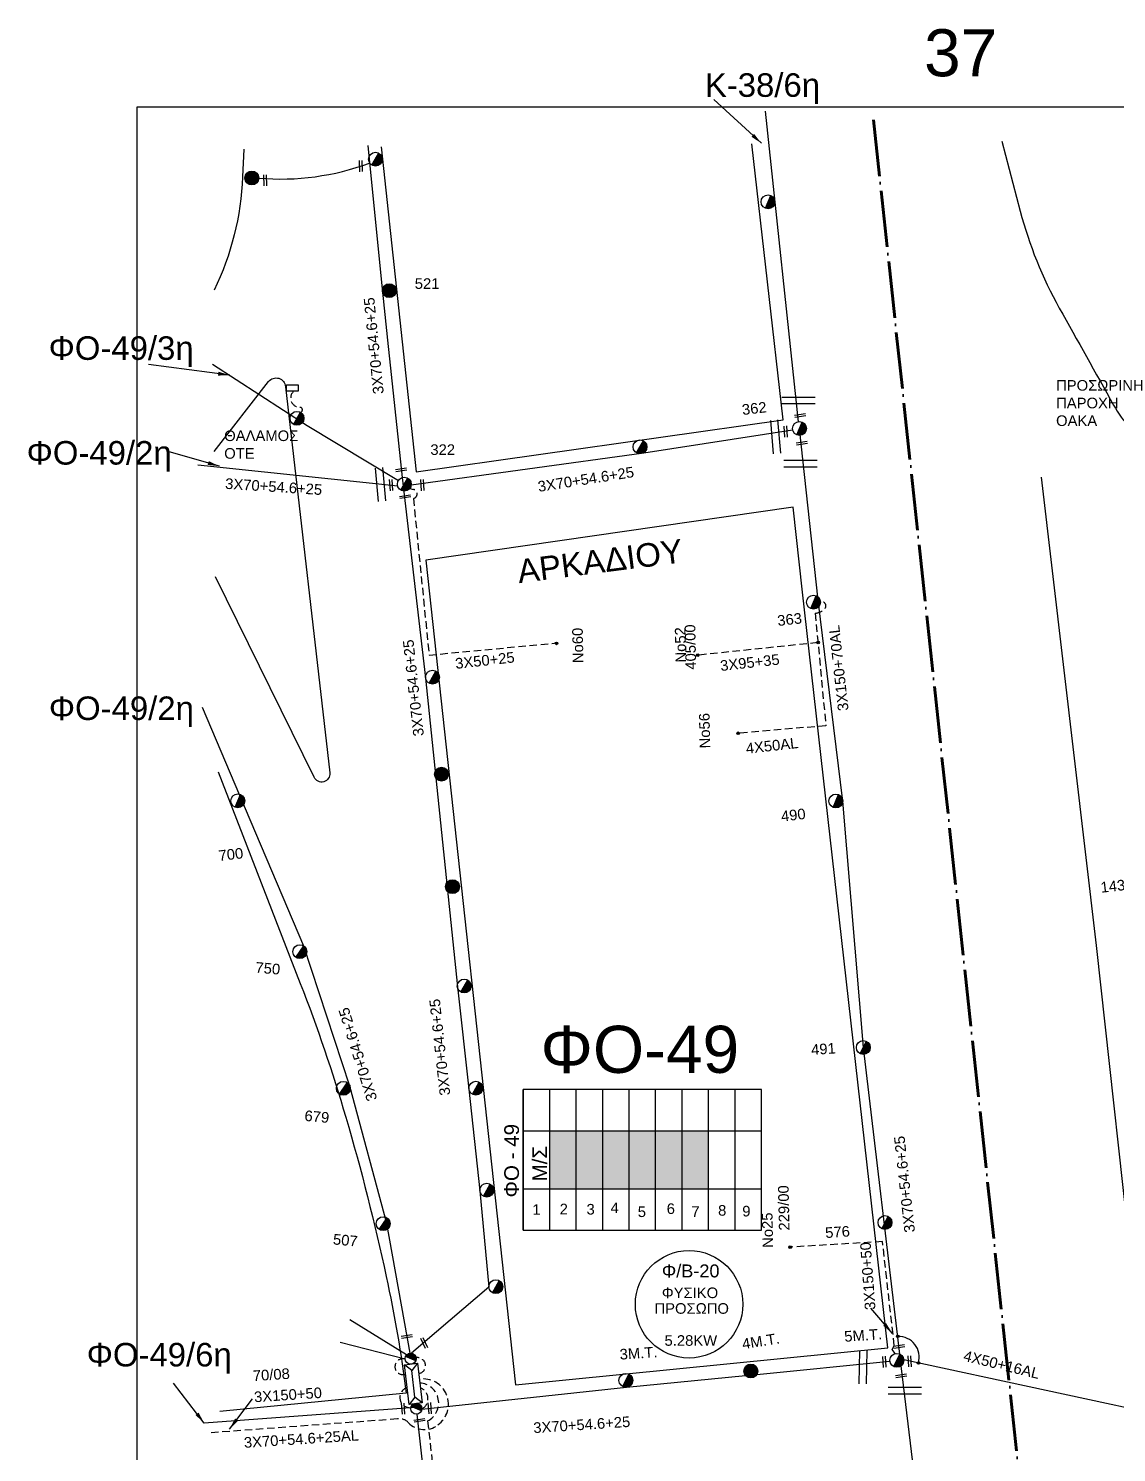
# Model space of a CAD drawing. Header units: millimetres. Extents: x 2999 to 5218, y 1863 to 2903.
# Drawn here: x 2998.7 to 3183.6, y 2660.9 to 2902.8 of the extents above; entities that cross this region are included whole.
import ezdxf
from ezdxf.enums import TextEntityAlignment as Align

# ---------------------------------------------------------------- set-up
doc = ezdxf.new("R2010")
doc.units = ezdxf.units.MM
doc.header["$LTSCALE"] = 0.5
doc.linetypes.add('ACAD_ISO04W100', pattern=[30, 24, -3, 0, -3])
doc.linetypes.add('DASHED', pattern=[19.05, 12.7, -6.35])
for name, color, linetype in [('Άγνωστα', 7, 'Continuous'), ('Ασφαλειοκιβώτια Χ.Τ 9 αναχωρήσεων', 7, 'Continuous'), ('Γυμνά εναέρια ΧΤ (3Φ)   4x50AL', 7, 'Continuous'), ('Γυμνά εναέρια ΧΤ και ΦΟΠ (3Φ)   4x50+16AL', 7, 'Continuous'), ('Επιγραφές - Σχήματα', 7, 'Continuous'), ('Καλώδια ΧΤ   3x150+50AL', 7, 'DASHED'), ('Καλώδια ΧΤ   3x150+70AL', 7, 'DASHED'), ('Μηχανική τομή', 7, 'Continuous'), ('Στύλος Ξύλινος', 7, 'Continuous'), ('Στύλος Ξύλινος @ 1', 7, 'Continuous'), ('Στύλος ΦΜ', 7, 'Continuous'), ('Στύλος ΦΜ @ 1', 7, 'Continuous'), ('Συνδέσεις', 7, 'Continuous'), ('Συνεστραμμένα ΧΤ   3x70+54.6+25 AL', 7, 'SYN_LINE'), ('Τομή', 7, 'Continuous'), ('Υποσταθμός εναέριος 2 στύλων', 7, 'Continuous'), ('Υποσταθμός πόλεως', 7, 'Continuous'), ('Υπόβαθρο ΔΕΗ', 7, 'Continuous')]:
    doc.layers.add(name, color=color, linetype=linetype)
doc.styles.add('ar', font='ARIAL.TTF')
doc.styles.add('arial', font='ARIAL.TTF')
doc.styles.get("Standard").update_dxf_attribs({"font": 'ARIAL.TTF'})
doc.linetypes.add('SYN_LINE', pattern='A,0.5,-0.0001,["/\\/\\/\\/",Standard,S=0.1,R=0,X=0,Y=-0.05],-0.25', length=0.7501)
doc.dimstyles.new('ISO-25', dxfattribs={"dimtxt": 2.5, "dimasz": 2.5, "dimexe": 1.25, "dimexo": 0.625, "dimtad": 1, "dimtxsty": 'Standard', "dimcen": 2.5, "dimadec": 0, "dimazin": 0, "dimtfac": 1, "dimtmove": 0, "dimatfit": 3, "dimfxl": 1, "dimarcsym": 0})

# ---------------------------------------------------------------- blocks, each defined once
blk = doc.blocks.new('ΥΠΑΡΧΩΝ ΤΣΙΜΕΝΤΕΝΙΟΣ ΣΤΥΛΟΣ')
at = {"layer": 'Στύλος ΦΜ'}
blk.add_hatch(color=7, dxfattribs=at).paths.add_polyline_path([(-1.29, -2.28, 0.574793), (2.62, 0, 0.268822), (1.3, 2.27)])
at = {"layer": 'Στύλος ΦΜ', "color": 7}
blk.add_line((-1.29, -2.28), (1.3, 2.27), dxfattribs=at)
blk.add_circle((0, 0), 2.62, dxfattribs=at)
at = {"layer": 'Στύλος ΦΜ', "flags": 4}
for tag, p in [('ΑΡΙΘΜΟΣ', (-4.68, 8.05)), ('ΤΥΠΟΣ', (-4.91, 3.03))]:
    blk.add_attdef(tag, p, '', height=4, dxfattribs=at)
blk = doc.blocks.new('ΥΠΑΡΧΩΝ ΞΥΛΙΝΟΣ ΣΤΥΛΟΣ')
at = {"layer": 'Στύλος Ξύλινος'}
h = blk.add_hatch(color=7, dxfattribs=at)
h.paths.add_polyline_path([(-2.62, 0, 0.270008), (-1.29, -2.28), (1.3, 2.27, 0.576266)])
h.paths.add_polyline_path([(-1.29, -2.28, 0.574793), (2.62, 0, 0.268822), (1.3, 2.27)])
at = {"layer": 'Στύλος Ξύλινος', "color": 7}
blk.add_line((-1.29, -2.28), (1.3, 2.27), dxfattribs=at)
blk.add_circle((0, 0), 2.62, dxfattribs=at)
at = {"layer": 'Στύλος Ξύλινος', "flags": 4}
for tag, p in [('ΑΡΙΘΜΟΣ', (-4.91, 8.6)), ('ΤΥΠΟΣ', (-4.85, 3.39))]:
    blk.add_attdef(tag, p, '', height=4, dxfattribs=at)
blk = doc.blocks.new('ΑΣΦΑΛΕΙΟΚΙΒΩΤΙΟ ΥΠΟΣΤΑΘΜΟΥ 9 ΑΝΑΧΩΡΗΣΕΩΝ')
at = {"layer": 'Ασφαλειοκιβώτια Χ.Τ 9 αναχωρήσεων', "ltscale": 40}
for p, q in [((-23.8, 40.36), (24.02, 40.36)), ((-9.72, 40.36), (-9.72, -40.64)), ((9.94, 40.36), (9.94, -40.64)), ((-23.8, 31.36), (24.02, 31.36)), ((-23.8, 22.36), (24.02, 22.36)), ((-23.8, 13.36), (24.02, 13.36)), ((-23.8, 4.36), (24.02, 4.36)), ((-23.8, -4.64), (24.02, -4.64)), ((-23.8, -13.64), (24.02, -13.64)), ((-23.8, -22.64), (24.02, -22.64)), ((-23.8, -31.64), (24.02, -31.64))]:
    blk.add_line(p, q, dxfattribs=at)
at = {"layer": 'Ασφαλειοκιβώτια Χ.Τ 9 αναχωρήσεων'}
blk.add_lwpolyline([(-23.8, -40.64), (24.02, -40.64), (24.02, 40.36), (-23.8, 40.36)], close=True, dxfattribs=at)
for s, p in [('1', (-18.54, 37.25)), ('2', (-18.39, 27.98)), ('3', (-18.45, 18.85)), ('4', (-17.96, 10.67)), ('5', (-19.3, 1.44)), ('6', (-18.25, -8.4)), ('7', (-19.23, -16.79)), ('8', (-18.84, -25.86)), ('9', (-19.09, -34.08))]:
    blk.add_text(s, height=3.6, rotation=270, dxfattribs=at).set_placement(p)
at = {"layer": 'Ασφαλειοκιβώτια Χ.Τ 9 αναχωρήσεων', "ltscale": 40}
for tag, height, p in [('ΟΝΟΜΑ', 5, (-0.16, 44.31)), ('ΚΕΙΜΕΝΟ 1', 2, (17.06, 35.59)), ('ΚΕΙΜΕΝΟ 2', 2, (17.06, 26.88)), ('ΚΕΙΜΕΝΟ 3', 2, (17.06, 17.69)), ('ΚΕΙΜΕΝΟ 4', 2, (17.06, 8.71)), ('ΚΕΙΜΕΝΟ 5', 2, (17.06, -0.13)), ('ΚΕΙΜΕΝΟ 6', 2, (17.06, -9.05)), ('ΚΕΙΜΕΝΟ 7', 2, (17.06, -18.13)), ('ΚΕΙΜΕΝΟ 8', 2, (17.06, -26.85)), ('ΚΕΙΜΕΝΟ 9', 2, (17.06, -35.99)), ('ΣΧ', 2, (-0.1, -42.64))]:
    blk.add_attdef(tag, text='', height=height, dxfattribs=at).set_placement(p, align=Align.MIDDLE_CENTER)
blk = doc.blocks.new('ΜΗΧΑΝΙΚΗ ΤΟΜΗ')
at = {"layer": 'Μηχανική τομή', "ltscale": 40}
for p, q in [((-1.89, 0.78), (1.89, 0.78)), ((1.89, 0), (-1.89, 0))]:
    blk.add_line(p, q, dxfattribs=at)
blk = doc.blocks.new('ΤΟΜΗ')
at = {"layer": 'Τομή', "ltscale": 40}
for p, q in [((-5.68, 0), (5.68, 0)), ((5.68, -2.33), (-5.68, -2.33))]:
    blk.add_line(p, q, dxfattribs=at)
blk = doc.blocks.new('ΥΠΟΣΤΑΘΜΟΣ ΕΝΑΕΡΙΟΣ ΕΠΙ 2 ΣΤΥΛΩΝ')
at = {"layer": 'Υποσταθμός εναέριος 2 στύλων', "linetype": 'Continuous'}
for points in [[(-11.97, -2.11, 0.574793), (-8.45, -0.07, 0.268822), (-9.64, 1.98)], [(9.68, -2.15, 0.574793), (13.19, -0.1, 0.268822), (12.01, 1.95)]]:
    blk.add_hatch(color=256, dxfattribs=at).paths.add_polyline_path(points)
for p, q in [((-11.97, -2.11), (-9.64, 1.98)), ((9.68, -2.15), (12.01, 1.95))]:
    blk.add_line(p, q, dxfattribs=at)
for centre in [(-10.81, -0.07), (10.84, -0.1)]:
    blk.add_circle(centre, 2.36, dxfattribs=at)
at = {"layer": 'Υποσταθμός πόλεως', "linetype": 'Continuous', "ltscale": 40}
blk.add_lwpolyline([(-8.57, 2.82), (8.57, 2.82), (8.57, -2.82), (-8.57, -2.82)], close=True, dxfattribs=at)
for points in [[(-5.75, 0), (-8.57, 2.82)], [(-8.57, -2.82), (-5.75, 0)], [(-5.75, 0), (5.75, 0)], [(5.75, 0), (8.57, 2.82)], [(8.57, -2.82), (5.75, 0)]]:
    blk.add_lwpolyline(points, dxfattribs=at)
at = {"layer": 'Υποσταθμός εναέριος 2 στύλων', "ltscale": 40, "flags": 1}
for tag, p in [('ΜΕΤΑΣΧΗΜΑΤΙΣΜΟΣ', (14.09, 2.51)), ('ΙΣΧΥΣ', (14.07, -0.28)), ('ΑΡΙΘΜΟΣ', (14.19, -3))]:
    blk.add_attdef(tag, p, '', height=1.8, dxfattribs=at)
blk = doc.blocks.new('_ΣΥΝΔΕΣΗ')
at = {"layer": 'Συνδέσεις', "linetype": 'SYN_LINE', "ltscale": 40}
blk.add_hatch(color=256, dxfattribs=at).paths.add_polyline_path([(0.5, -0.01, 1), (-0.5, -0.01, 1)])
at = {"layer": 'Συνδέσεις'}
blk.add_circle((0, -0.01), 0.5, dxfattribs=at)

msp = doc.modelspace()

# ---------------------------------------------------------------- hatches: boundary and pattern name
at = {"layer": 'Ασφαλειοκιβώτια Χ.Τ 9 αναχωρήσεων', "ltscale": 40}
for color, points in [(27, [(3087.3, 2715.51), (3087.3, 2705.68), (3091.8, 2705.68), (3091.8, 2715.51)]), (2, [(3091.8, 2715.51), (3091.8, 2705.68), (3096.3, 2705.68), (3096.3, 2715.51)]), (1, [(3096.3, 2715.51), (3096.3, 2705.68), (3100.8, 2705.68), (3100.8, 2715.51)]), (5, [(3100.8, 2715.51), (3100.8, 2705.68), (3105.3, 2705.68), (3105.3, 2715.51)]), (6, [(3105.3, 2715.51), (3105.3, 2705.68), (3109.8, 2705.68), (3109.8, 2715.51)]), (62, [(3109.8, 2715.51), (3109.8, 2705.68), (3114.3, 2705.68), (3114.3, 2715.51)])]:
    msp.add_hatch(color=color, dxfattribs=at).paths.add_polyline_path(points)

# ---------------------------------------------------------------- linework, layer by layer
at = {"layer": 'Άγνωστα', "color": 6, "linetype": 'SYN_LINE', "ltscale": 20}
msp.add_lwpolyline([(3129.6, 2836), (3123.98, 2888.76)], dxfattribs=at)
at = {"layer": 'Άγνωστα', "color": 2, "ltscale": 40}
msp.add_lwpolyline([(3030.02, 2845.78), (3046.1, 2835.35), (3061.58, 2826)], dxfattribs=at)
at = {"layer": 'Άγνωστα', "color": 2, "linetype": 'DASHED', "ltscale": 0.2}
msp.add_lwpolyline([(3063.51, 2824.66), (3064.18, 2824.49, -0.795848), (3064.14, 2822.95), (3066.8, 2796.35), (3088.46, 2798.41)], format="xyb", dxfattribs=at)
at = {"layer": 'Άγνωστα', "color": 173, "linetype": 'DASHED', "ltscale": 0.2}
msp.add_lwpolyline([(3132.88, 2798.48), (3112.44, 2796.33)], dxfattribs=at)
at = {"layer": 'Άγνωστα', "color": 2, "linetype": 'SYN_LINE', "ltscale": 20}
for points in [[(3062.98, 2677.47), (3053.31, 2683.43)], [(3062.74, 2676.76), (3051.72, 2679.56)]]:
    msp.add_lwpolyline(points, dxfattribs=at)
at = {"layer": 'Γυμνά εναέρια ΧΤ (3Φ)   4x50AL', "color": 173, "linetype": 'DASHED', "ltscale": 0.2}
msp.add_lwpolyline([(3133.28, 2805.35, -0.78112), (3134.08, 2804.28, -0.197266), (3132.41, 2803.46), (3134.22, 2784.35), (3119.31, 2783.06)], format="xyb", dxfattribs=at)
at = {"layer": 'Γυμνά εναέρια ΧΤ και ΦΟΠ (3Φ)   4x50+16AL', "color": 173, "ltscale": 40}
msp.add_lwpolyline([(3195.82, 2666.23), (3147.46, 2676.63)], dxfattribs=at)
at = {"layer": 'Επιγραφές - Σχήματα'}
msp.add_lwpolyline([(3017.22, 2889.47), (5045.69, 2889.47), (5045.69, 1887.75), (3017.22, 1887.75)], close=True, dxfattribs=at)
at = {"layer": 'Επιγραφές - Σχήματα', "color": 1, "linetype": 'ACAD_ISO04W100', "lineweight": 60, "ltscale": 0.8}
msp.add_lwpolyline([(3142.31, 2887.25), (3226.13, 2107.7)], dxfattribs=at)
at = {"layer": 'Επιγραφές - Σχήματα', "ltscale": 0.2}
msp.add_lwpolyline([(3042.59, 2842.28), (3044.58, 2842.28), (3044.58, 2841.18), (3042.59, 2841.18)], close=True, dxfattribs=at)
at = {"layer": 'Επιγραφές - Σχήματα', "color": 202}
msp.add_circle((3110.98, 2686.07), 9.13, dxfattribs=at)
at = {"layer": 'Επιγραφές - Σχήματα', "color": 7, "linetype": 'DASHED', "ltscale": 0.2}
for centre, radius, start, end in [((3044.85, 2840.01), 1.57, 131.5324, 272.0793), ((3044.85, 2838.01), 0.431, 281.2451, 82.6139)]:
    msp.add_arc(centre, radius, start, end, dxfattribs=at)
at = {"layer": 'Επιγραφές - Σχήματα', "ltscale": 0.2}
msp.add_arc((3146.55, 2677.08), 3.54, 343.8768, 91.6737, dxfattribs=at)
at = {"layer": 'Επιγραφές - Σχήματα', "color": 27, "linetype": 'DASHED', "ltscale": 0.2}
msp.add_arc((3062.35, 2675.47), 1.35, 73.1727, 290.0434, dxfattribs=at)
at = {"layer": 'Επιγραφές - Σχήματα', "color": 2, "linetype": 'DASHED', "ltscale": 0.2}
msp.add_arc((3064.84, 2675.65), 1.36, 278.4975, 100.7219, dxfattribs=at)
at = {"layer": 'Επιγραφές - Σχήματα', "color": 6, "linetype": 'DASHED', "ltscale": 0.2}
msp.add_arc((3063.59, 2670.25), 1.75, 107.2978, 274.085, dxfattribs=at)
at = {"layer": 'Επιγραφές - Σχήματα', "color": 5, "linetype": 'DASHED', "ltscale": 0.2}
msp.add_arc((3064.62, 2670.03), 1.99, 298.438, 69.3539, dxfattribs=at)
at = {"layer": 'Καλώδια ΧΤ   3x150+50AL', "color": 173, "linetype": 'DASHED', "ltscale": 0.2}
msp.add_lwpolyline([(3145.97, 2677.69), (3145.51, 2678.38), (3145.85, 2679.06), (3143.85, 2696.71), (3128.13, 2695.78)], dxfattribs=at)
at = {"layer": 'Καλώδια ΧΤ   3x150+50AL', "color": 62, "linetype": 'DASHED', "ltscale": 0.2}
msp.add_lwpolyline([(3065.15, 2673.35, -0.787786), (3068.28, 2665.57, -0.391079), (3063.3, 2665.96, 0.253139), (3061.43, 2666.59), (3029.37, 2664.21)], format="xyb", dxfattribs=at)
at = {"layer": 'Καλώδια ΧΤ   3x150+70AL', "color": 1, "ltscale": 0.2}
msp.add_lwpolyline([(3065.23, 2672.7, -0.768999), (3066.54, 2666.25), (3069.78, 2638.23), (3070.12, 2637.81, -0.363942), (3070.02, 2633.43), (3075.87, 2581.58), (3076.15, 2581.28, -0.510684), (3075.72, 2579.08)], format="xyb", dxfattribs=at)
at = {"layer": 'Συνεστραμμένα ΧΤ   3x70+54.6+25 AL', "color": 2, "ltscale": 20}
for points in [[(3056.38, 2882.94), (3058.73, 2859.62), (3059.71, 2849.82), (3062.24, 2826.52), (3066.21, 2792.45), (3071.61, 2740), (3073.57, 2722.62), (3075.43, 2705.32), (3076.97, 2688.96), (3063.8, 2677.76)], [(3063.76, 2825.28), (3103.27, 2830.72), (3128.57, 2834.64)], [(3146.98, 2675.6), (3150.86, 2643.25), (3151.73, 2641.33), (3155.48, 2603.49), (3157.91, 2579.72)]]:
    msp.add_lwpolyline(points, dxfattribs=at)
msp.add_lwpolyline([(3037.87, 2877.38, 0.110569), (3056.69, 2879.93)], format="xyb", dxfattribs=at)
at = {"layer": 'Συνεστραμμένα ΧΤ   3x70+54.6+25 AL', "color": 173, "ltscale": 20}
msp.add_lwpolyline([(3146.8, 2677.61), (3140.59, 2729.68), (3137.11, 2771.56), (3132.89, 2805.66), (3129.74, 2834.82)], dxfattribs=at)
at = {"layer": 'Συνεστραμμένα ΧΤ   3x70+54.6+25 AL', "color": 30, "ltscale": 20}
msp.add_lwpolyline([(3061.47, 2825.03), (3027.51, 2828.61)], dxfattribs=at)
at = {"layer": 'Συνεστραμμένα ΧΤ   3x70+54.6+25 AL', "color": 27, "ltscale": 20}
msp.add_lwpolyline([(3063.56, 2677.76), (3059.65, 2699.79), (3053.35, 2723.1), (3045.5, 2746.93), (3034.66, 2772.48), (3028.29, 2787.43)], dxfattribs=at)
at = {"layer": 'Συνεστραμμένα ΧΤ   3x70+54.6+25 AL', "color": 5, "ltscale": 20}
for points in [[(3122.51, 2674.17), (3145.12, 2676.41)], [(3065.56, 2668.28), (3100.34, 2671.98), (3120.57, 2673.98)], [(3068.14, 2637.44), (3064.76, 2667.4)]]:
    msp.add_lwpolyline(points, dxfattribs=at)
at = {"layer": 'Συνεστραμμένα ΧΤ   3x70+54.6+25 AL', "color": 6, "ltscale": 20}
msp.add_lwpolyline([(3064.36, 2668.55), (3028.59, 2665.88)], dxfattribs=at)
at = {"layer": 'Υπόβαθρο ΔΕΗ'}
for points in [[(3164.12, 2883.67), (3167.25, 2871.76, 0.063346), (3173.89, 2855.3, 0.000157), (3183.12, 2838.82, 0.111186), (3189.49, 2831.74), (3197.82, 2824.01, 0.107355), (3213.91, 2814.51), (3248.54, 2802.39), (3298.44, 2786.79), (3489.1, 2726.39), (3662.01, 2671.76), (3814.81, 2623.48), (3850.29, 2612.15, 0.106038), (3881.19, 2609.12), (3925.89, 2611.53), (3961.26, 2614.3), (3992.13, 2615.03), (4011.55, 2613.36), (4030.59, 2609.73), (4041.41, 2605.94, -0.07415), (4057.19, 2597.64, 0.043078)], [(3035.32, 2882.29), (3035.11, 2877.57, -0.102032), (3030.29, 2858.35, 1.592362)], [(3030.26, 2830.91), (3039.53, 2842.82, -0.689009), (3042.39, 2841.94), (3049.91, 2776.33, -0.855051), (3047.26, 2775.6), (3030.52, 2809.66)], [(3030.99, 2776.5), (3044.92, 2740.58, -0.021162), (3052.65, 2717.86, -0.018527), (3059.52, 2690.78, -0.020624), (3062.92, 2670.97), (3031.23, 2667.83)]]:
    msp.add_lwpolyline(points, format="xyb", dxfattribs=at)
for points in [[(3058.68, 2882.68), (3064.63, 2827.46), (3126.97, 2836.31), (3121.66, 2883.21)], [(3601.99, 2608.82), (3571.53, 2613.57), (3551.51, 2617.57), (3538.81, 2621.19), (3487.08, 2636.41), (3401.63, 2661.5), (3368.87, 2671.7), (3345.55, 2678.75), (3291.97, 2687.96), (3235.4, 2686.65), (3186.95, 2685.88), (3180.21, 2746.99), (3170.84, 2826.6)], [(3081.47, 2672.37), (3144.77, 2678.69), (3130.27, 2807.02), (3128.67, 2821.48), (3066.27, 2812.5), (3081.47, 2672.37)]]:
    msp.add_lwpolyline(points, dxfattribs=at)

# ---------------------------------------------------------------- block references
at = {"layer": 'Ασφαλειοκιβώτια Χ.Τ 9 αναχωρήσεων', "xscale": 0.5, "yscale": 0.5, "zscale": 0.5, "rotation": 90}
msp.add_blockref('ΑΣΦΑΛΕΙΟΚΙΒΩΤΙΟ ΥΠΟΣΤΑΘΜΟΥ 9 ΑΝΑΧΩΡΗΣΕΩΝ', (3102.98, 2710.54), dxfattribs=at).add_auto_attribs({'ΟΝΟΜΑ': 'ΦΟ - 49'})
at = {"layer": 'Μηχανική τομή'}
for p, xscale, yscale, zscale, rotation in [((3055, 2879.4), 0.5, 0.5, 0.5, 272.1904671248867), ((3038.77, 2876.98), 0.5, 0.5, 0.5, 272.1904671248867), ((3127.21, 2834.31), 0.5, 0.5, 0.5, 273.8024657016215), ((3129.81, 2837.23), 0.4999999999999996, 0.4999999999999996, 0.4999999999999996, 188.6150220215095), ((3130.13, 2832.54), 0.4999999999999996, 0.4999999999999996, 0.4999999999999996, 188.6150220215095), ((3062.02, 2828.03), 0.4999999999999996, 0.4999999999999996, 0.4999999999999996, 188.6150220215095), ((3060.16, 2825.22), 0.5, 0.5, 0.5, 273.8024657016215), ((3065.46, 2825.22), 0.5, 0.5, 0.5, 273.8024657016215), ((3062.71, 2823.45), 0.4999999999999996, 0.4999999999999996, 0.4999999999999996, 188.6150220215095), ((3062.99, 2680.78), 0.4999999999999996, 0.4999999999999996, 0.4999999999999996, 188.6150220215095), ((3066.14, 2679.56), 0.4999999999999996, 0.4999999999999996, 0.4999999999999996, 115.5025361235835), ((3146.65, 2679.08), 0.4999999999999996, 0.4999999999999996, 0.4999999999999996, 188.6150220215095), ((3143.96, 2676.28), 0.5, 0.5, 0.5, 273.8024657016215), ((3148.25, 2676.37), 0.5, 0.5, 0.5, 273.8024657016215), ((3147.01, 2674.13), 0.4999999999999996, 0.4999999999999996, 0.4999999999999996, 188.6150220215095), ((3062.2, 2668.32), 0.5, 0.5, 0.5, 273.8024657016215), ((3066.73, 2668.39), 0.5, 0.5, 0.5, 273.8024657016215), ((3065.15, 2666.55), 0.4999999999999996, 0.4999999999999996, 0.4999999999999996, 188.6150220215095)]:
    msp.add_blockref('ΜΗΧΑΝΙΚΗ ΤΟΜΗ', p, dxfattribs=dict(at, xscale=xscale, yscale=yscale, zscale=zscale, rotation=rotation))
at = {"layer": 'Στύλος Ξύλινος @ 1', "ltscale": 40, "xscale": 0.4499999999998181, "yscale": 0.4499999999998181, "zscale": 0.4499999999998181}
for p in [(3036.69, 2877.4), (3068.9, 2776.11), (3070.77, 2757.01)]:
    msp.add_blockref('ΥΠΑΡΧΩΝ ΞΥΛΙΝΟΣ ΣΤΥΛΟΣ', p, dxfattribs=at)
at = {"layer": 'Στύλος Ξύλινος @ 1', "ltscale": 40}
ref = msp.add_blockref('ΥΠΑΡΧΩΝ ΞΥΛΙΝΟΣ ΣΤΥΛΟΣ', (3060.04, 2858.25), dxfattribs=dict(at, xscale=0.4499999999998181, yscale=0.4499999999998181, zscale=0.4499999999998181))
ref.add_attrib('ΤΥΠΟΣ', '521', (3064.37, 2858.56), dxfattribs={"layer": 'Στύλος Ξύλινος', "height": 1.8, "flags": 4})
ref = msp.add_blockref('ΥΠΑΡΧΩΝ ΞΥΛΙΝΟΣ ΣΤΥΛΟΣ', (3121.48, 2674.73), dxfattribs=dict(at, xscale=0.4499999999998179, yscale=0.4499999999998179, zscale=0.4499999999998179, rotation=9.093651082015834))
ref.add_attrib('ΤΥΠΟΣ', '4M.T.', (3120.14, 2678.42), dxfattribs={"layer": 'Στύλος Ξύλινος', "height": 1.8, "rotation": 9.0937, "flags": 4})
at = {"layer": 'Στύλος ΦΜ @ 1', "ltscale": 40, "xscale": 0.4499999999998181, "yscale": 0.4499999999998181, "zscale": 0.4499999999998181}
for p in [(3057.68, 2880.58), (3044.35, 2836.57), (3102.64, 2831.71), (3067.38, 2792.6), (3072.78, 2740.13), (3074.74, 2722.77), (3076.6, 2705.45), (3078.14, 2689.06)]:
    msp.add_blockref('ΥΠΑΡΧΩΝ ΤΣΙΜΕΝΤΕΝΙΟΣ ΣΤΥΛΟΣ', p, dxfattribs=at)
at = {"layer": 'Στύλος ΦΜ @ 1', "ltscale": 40, "xscale": 0.4499999999998181, "yscale": 0.4499999999998181, "zscale": 0.4499999999998181, "rotation": 6.500578173352936}
msp.add_blockref('ΥΠΑΡΧΩΝ ΤΣΙΜΕΝΤΕΝΙΟΣ ΣΤΥΛΟΣ', (3124.4, 2873.34), dxfattribs=at)
at = {"layer": 'Στύλος ΦΜ @ 1', "ltscale": 40}
ref = msp.add_blockref('ΥΠΑΡΧΩΝ ΤΣΙΜΕΝΤΕΝΙΟΣ ΣΤΥΛΟΣ', (3129.74, 2834.83), dxfattribs=dict(at, xscale=0.4499999999998181, yscale=0.4499999999998181, zscale=0.4499999999998181, rotation=6.500578173352936))
ref.add_attrib('ΤΥΠΟΣ', '362', (3120.07, 2837.13), dxfattribs={"layer": 'Στύλος ΦΜ', "height": 1.8, "rotation": 6.5006, "flags": 4})
ref = msp.add_blockref('ΥΠΑΡΧΩΝ ΤΣΙΜΕΝΤΕΝΙΟΣ ΣΤΥΛΟΣ', (3062.59, 2825.39), dxfattribs=dict(at, xscale=0.4499999999998181, yscale=0.4499999999998181, zscale=0.4499999999998181))
ref.add_attrib('ΤΥΠΟΣ', '322', (3067.02, 2830.35), dxfattribs={"layer": 'Στύλος ΦΜ', "height": 1.8, "flags": 4})
ref = msp.add_blockref('ΥΠΑΡΧΩΝ ΤΣΙΜΕΝΤΕΝΙΟΣ ΣΤΥΛΟΣ', (3132.11, 2805.34), dxfattribs=dict(at, xscale=0.4499999999998181, yscale=0.4499999999998181, zscale=0.4499999999998181, rotation=6.528506663026866))
ref.add_attrib('ΤΥΠΟΣ', '363', (3126.08, 2801.28), dxfattribs={"layer": 'Στύλος ΦΜ', "height": 1.8, "rotation": 6.5285, "flags": 4})
ref = msp.add_blockref('ΥΠΑΡΧΩΝ ΤΣΙΜΕΝΤΕΝΙΟΣ ΣΤΥΛΟΣ', (3034.29, 2771.6), dxfattribs=dict(at, xscale=0.4499999999998181, yscale=0.4499999999998181, zscale=0.4499999999998181, rotation=6.672561300019819))
ref.add_attrib('ΤΥΠΟΣ', '700', (3031.14, 2761.36), dxfattribs={"layer": 'Στύλος ΦΜ', "height": 1.8, "rotation": 6.6726, "flags": 4})
ref = msp.add_blockref('ΥΠΑΡΧΩΝ ΤΣΙΜΕΝΤΕΝΙΟΣ ΣΤΥΛΟΣ', (3135.93, 2771.56), dxfattribs=dict(at, xscale=0.4499999999998181, yscale=0.4499999999998181, zscale=0.4499999999998181, rotation=6.528506663026866))
ref.add_attrib('ΤΥΠΟΣ', '490', (3126.7, 2768.06), dxfattribs={"layer": 'Στύλος ΦΜ', "height": 1.8, "rotation": 6.5285, "flags": 4})
ref = msp.add_blockref('ΥΠΑΡΧΩΝ ΤΣΙΜΕΝΤΕΝΙΟΣ ΣΤΥΛΟΣ', (3188.64, 2757.42), dxfattribs=dict(at, xscale=0.4499999999998181, yscale=0.4499999999998181, zscale=0.4499999999998181, rotation=6.528506663026866))
ref.add_attrib('ΤΥΠΟΣ', '1432', (3181, 2755.97), dxfattribs={"layer": 'Στύλος ΦΜ', "height": 1.8, "rotation": 6.5285, "flags": 4})
ref = msp.add_blockref('ΥΠΑΡΧΩΝ ΤΣΙΜΕΝΤΕΝΙΟΣ ΣΤΥΛΟΣ', (3044.83, 2745.97), dxfattribs=dict(at, xscale=0.4499999999998181, yscale=0.4499999999998181, zscale=0.4499999999998181, rotation=354.8701876612432))
ref.add_attrib('ΤΥΠΟΣ', '750', (3037.24, 2742.43), dxfattribs={"layer": 'Στύλος ΦΜ', "height": 1.8, "rotation": 354.8702, "flags": 4})
ref = msp.add_blockref('ΥΠΑΡΧΩΝ ΤΣΙΜΕΝΤΕΝΙΟΣ ΣΤΥΛΟΣ', (3140.58, 2729.68), dxfattribs=dict(at, xscale=0.449999999999818, yscale=0.449999999999818, zscale=0.449999999999818, rotation=3.833824537449723))
ref.add_attrib('ΤΥΠΟΣ', '491', (3131.77, 2728.41), dxfattribs={"layer": 'Στύλος ΦΜ', "height": 1.8, "rotation": 3.8338, "flags": 4})
ref = msp.add_blockref('ΥΠΑΡΧΩΝ ΤΣΙΜΕΝΤΕΝΙΟΣ ΣΤΥΛΟΣ', (3052.23, 2722.75), dxfattribs=dict(at, xscale=0.4499999999998181, yscale=0.4499999999998181, zscale=0.4499999999998181, rotation=354.8701876612432))
ref.add_attrib('ΤΥΠΟΣ', '679', (3045.57, 2717.24), dxfattribs={"layer": 'Στύλος ΦΜ', "height": 1.8, "rotation": 354.8702, "flags": 4})
ref = msp.add_blockref('ΥΠΑΡΧΩΝ ΤΣΙΜΕΝΤΕΝΙΟΣ ΣΤΥΛΟΣ', (3059, 2699.77), dxfattribs=dict(at, xscale=0.4499999999998181, yscale=0.4499999999998181, zscale=0.4499999999998181, rotation=354.8701876612432))
ref.add_attrib('ΤΥΠΟΣ', '507', (3050.41, 2696.25), dxfattribs={"layer": 'Στύλος ΦΜ', "height": 1.8, "rotation": 354.8702, "flags": 4})
ref = msp.add_blockref('ΥΠΑΡΧΩΝ ΤΣΙΜΕΝΤΕΝΙΟΣ ΣΤΥΛΟΣ', (3144.27, 2699.95), dxfattribs=dict(at, xscale=0.449999999999818, yscale=0.449999999999818, zscale=0.449999999999818, rotation=3.833824537449723))
ref.add_attrib('ΤΥΠΟΣ', '576', (3134.17, 2697.32), dxfattribs={"layer": 'Στύλος ΦΜ', "height": 1.8, "rotation": 3.8338, "flags": 4})
ref = msp.add_blockref('ΥΠΑΡΧΩΝ ΤΣΙΜΕΝΤΕΝΙΟΣ ΣΤΥΛΟΣ', (3146.29, 2676.55), dxfattribs=dict(at, xscale=0.449999999999818, yscale=0.449999999999818, zscale=0.449999999999818, rotation=3.833824537449723))
ref.add_attrib('ΤΥΠΟΣ', '5M.T.', (3137.41, 2679.7), dxfattribs={"layer": 'Στύλος ΦΜ', "height": 1.8, "rotation": 3.8338, "flags": 4})
ref = msp.add_blockref('ΥΠΑΡΧΩΝ ΤΣΙΜΕΝΤΕΝΙΟΣ ΣΤΥΛΟΣ', (3100.25, 2673.15), dxfattribs=dict(at, xscale=0.449999999999818, yscale=0.449999999999818, zscale=0.449999999999818, rotation=3.833824537449723))
ref.add_attrib('ΤΥΠΟΣ', '3M.T.', (3099.24, 2676.66), dxfattribs={"layer": 'Στύλος ΦΜ', "height": 1.8, "rotation": 3.8338, "flags": 4})
at = {"layer": 'Συνδέσεις', "xscale": 0.4500000000000455, "yscale": 0.4500000000000455, "zscale": 0.4500000000000455}
for p in [(3088.47, 2798.35), (3112.44, 2796.34), (3132.89, 2798.49), (3119.32, 2783.07), (3128.14, 2695.78), (3146.45, 2680.63), (3149.97, 2676.1)]:
    msp.add_blockref('_ΣΥΝΔΕΣΗ', p, dxfattribs=at)
at = {"layer": 'Τομή', "xscale": 0.5, "yscale": 0.5, "zscale": 0.5}
for p in [(3129.59, 2840.18), (3129.9, 2829.45), (3147.63, 2671.98)]:
    msp.add_blockref('ΤΟΜΗ', p, dxfattribs=at)
at = {"layer": 'Τομή'}
for p, xscale, yscale, zscale, rotation in [((3126.26, 2833.47), 0.5, 0.5, 0.5, 275.0480859189501), ((3059.12, 2825.38), 0.5, 0.5, 0.5, 275.0480859189501), ((3139.95, 2675.4), 0.4999999999999998, 0.4999999999999998, 0.4999999999999998, 88.69740372165498)]:
    msp.add_blockref('ΤΟΜΗ', p, dxfattribs=dict(at, xscale=xscale, yscale=yscale, zscale=zscale, rotation=rotation))
at = {"layer": 'Υποσταθμός εναέριος 2 στύλων', "xscale": 0.3956058970554363, "yscale": 0.3956058970554363, "zscale": 0.3956058970554363, "rotation": 96.5736451824439}
msp.add_blockref('ΥΠΟΣΤΑΘΜΟΣ ΕΝΑΕΡΙΟΣ ΕΠΙ 2 ΣΤΥΛΩΝ', (3064.12, 2672.57), dxfattribs=at)

# ---------------------------------------------------------------- texts
at = {"ltscale": 40, "insert": (3150.91, 2902.67), "char_height": 8, "width": 17.8089, "attachment_point": 1, "style": 'arial'}
msp.add_mtext('37', dxfattribs=at)
at = {"layer": 'Άγνωστα', "ltscale": 40, "char_height": 1.8, "width": 17.1868, "attachment_point": 1, "style": 'arial'}
for s, insert, rotation in [('3X70+54.6+25', (3064.14, 2782.47), 96.282), ('3X50+25', (3071.15, 2795.79), 6.3561), ('3X95+35', (3116.17, 2795.42), 6.3561)]:
    msp.add_mtext(s, dxfattribs=dict(at, insert=insert, rotation=rotation))
at = {"layer": 'Γυμνά εναέρια ΧΤ (3Φ)   4x50AL', "ltscale": 40, "insert": (3120.53, 2781.37), "char_height": 1.8, "width": 17.1868, "attachment_point": 1, "rotation": 6.3561, "style": 'arial'}
msp.add_mtext('4X50AL', dxfattribs=at)
at = {"layer": 'Γυμνά εναέρια ΧΤ και ΦΟΠ (3Φ)   4x50+16AL', "ltscale": 40, "insert": (3157.9, 2678.27), "char_height": 1.8, "width": 17.1868, "attachment_point": 1, "rotation": 346.1842, "style": 'arial'}
msp.add_mtext('4X50+16AL', dxfattribs=at)
at = {"layer": 'Επιγραφές - Σχήματα', "color": 1, "style": 'ar'}
for s, height, p in [('Φ/Β-20', 2.2, (3111.25, 2691.78)), ('ΦΥΣΙΚΟ ', 1.8, (3111.49, 2688.02)), ('5.28KW', 1.8, (3111.28, 2679.92))]:
    msp.add_text(s, height=height, dxfattribs=at).set_placement(p, align=Align.MIDDLE)
at = {"layer": 'Επιγραφές - Σχήματα', "char_height": 4, "width": 15.1545, "attachment_point": 1}
for s, insert in [('K-38/6η', (3113.66, 2895.18)), ('ΦΟ-49/3η', (3002.15, 2850.5)), ('ΦΟ-49/2η', (2998.41, 2832.71)), ('ΦΟ-49/2η', (3002.19, 2789.32)), ('ΦΟ-49/6η', (3008.62, 2679.51))]:
    msp.add_mtext(s, dxfattribs=dict(at, insert=insert))
at = {"layer": 'Επιγραφές - Σχήματα', "ltscale": 0.2, "char_height": 1.8, "width": 7.9547, "attachment_point": 1}
for s, insert in [('ΠΡΟΣΩΡΙΝΗ ΠΑΡΟΧΗ ΟΑΚΑ', (3173.34, 2843.07)), ('ΘΑΛΑΜΟΣ ΟΤΕ', (3031.99, 2834.51))]:
    msp.add_mtext(s, dxfattribs=dict(at, insert=insert))
at = {"layer": 'Επιγραφές - Σχήματα', "insert": (3081.57, 2812.53), "char_height": 4, "width": 90.8081, "attachment_point": 1, "rotation": 7.2495, "style": 'arial'}
msp.add_mtext('APKAΔIOY', dxfattribs=at)
at = {"layer": 'Επιγραφές - Σχήματα', "ltscale": 40, "char_height": 1.8, "width": 17.1868, "attachment_point": 1, "style": 'arial'}
for s, insert, rotation in [('405/00', (3110.39, 2793.85), 91.2329), ('Νο60', (3091.23, 2794.96), 91.2329), ('Νο52', (3108.68, 2795.06), 91.2329), ('Νο56', (3112.78, 2780.48), 91.2329), ('229/00', (3126.25, 2698.58), 91.2329), ('Νο25', (3123.47, 2695.63), 91.2329), ('70/08', (3036.79, 2674.81), 3.7269)]:
    msp.add_mtext(s, dxfattribs=dict(at, insert=insert, rotation=rotation))
at = {"layer": 'Επιγραφές - Σχήματα', "ltscale": 40, "insert": (3085.73, 2733.38), "char_height": 8, "width": 17.8089, "attachment_point": 1, "style": 'arial'}
msp.add_mtext('ΦO-49', dxfattribs=at)
at = {"layer": 'Επιγραφές - Σχήματα', "insert": (3084.35, 2706.94), "char_height": 2.5, "width": 2.2674, "attachment_point": 1, "rotation": 90}
msp.add_mtext('Μ/Σ', dxfattribs=at)
at = {"layer": 'Επιγραφές - Σχήματα', "color": 1, "insert": (3105.1, 2686.26), "char_height": 1.8, "width": 12.958, "attachment_point": 1}
msp.add_mtext('ΠΡΟΣΩΠΟ', dxfattribs=at)
at = {"layer": 'Καλώδια ΧΤ   3x150+50AL', "ltscale": 40, "char_height": 1.8, "width": 17.1868, "attachment_point": 1, "style": 'arial'}
for insert, rotation in [((3140.87, 2685.05), 94.2027), ((3037.01, 2671.22), 3.7269)]:
    msp.add_mtext('3X150+50', dxfattribs=dict(at, insert=insert, rotation=rotation))
at = {"layer": 'Καλώδια ΧΤ   3x150+70AL', "ltscale": 0.2, "insert": (3136.3, 2786.77), "char_height": 1.8, "width": 17.1868, "attachment_point": 1, "rotation": 96.282, "style": 'arial'}
msp.add_mtext('3X150+70AL', dxfattribs=at)
at = {"layer": 'Συνεστραμμένα ΧΤ   3x70+54.6+25 AL', "ltscale": 40, "char_height": 1.8, "width": 17.1868, "attachment_point": 1, "style": 'arial'}
for s, insert, rotation in [('3X70+54.6+25', (3057.32, 2840.59), 95.7112), ('3X70+54.6+25', (3085.15, 2825.84), 8.8713), ('3X70+54.6+25', (3032.22, 2826.4), 356.2834), ('3X70+54.6+25', (3056.3, 2720.38), 107.4149), ('3X70+54.6+25', (3068.62, 2721.44), 96.2655), ('3X70+54.6+25', (3147.59, 2698.15), 96.282), ('3X70+54.6+25', (3084.45, 2665.98), 3.7269), ('3X70+54.6+25AL', (3035.28, 2663.47), 3.7269)]:
    msp.add_mtext(s, dxfattribs=dict(at, insert=insert, rotation=rotation))

# ---------------------------------------------------------------- leaders
at = {"layer": 'Επιγραφές - Σχήματα', "ltscale": 40}
for points in [[(3123.27, 2883.29), (3115.19, 2890.75)], [(3032.96, 2843.9), (3019.11, 2845.7)], [(3031.19, 2828.44), (3022.23, 2830.97)], [(3145.52, 2681.13), (3141.84, 2685.4)], [(3028.59, 2665.88), (3023.36, 2672.66)], [(3032.88, 2664.88), (3036.79, 2669.99)]]:
    msp.add_leader(points, dimstyle='ISO-25', override={"dimasz": 2, "dimtad": 0}, dxfattribs=at)

doc.saveas('drawing.dxf')
